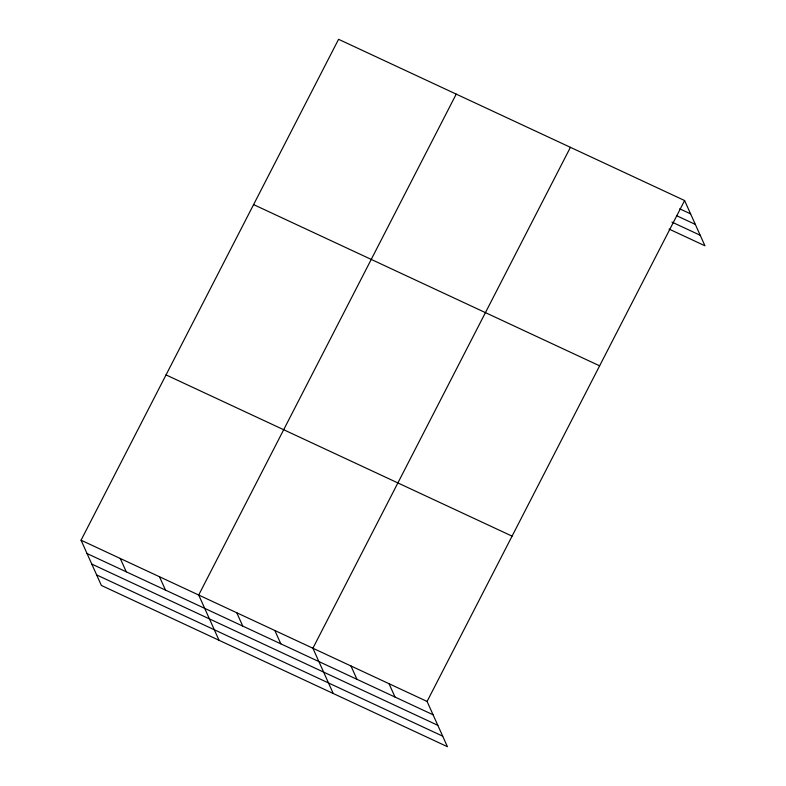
<?xml version="1.0" encoding="UTF-8"?>
<svg xmlns="http://www.w3.org/2000/svg" width="786" height="786" viewBox="0 0 786 786"><rect width="100%" height="100%" fill="white"/><g stroke="black" fill="none" stroke-linecap="round" stroke-linejoin="round"><path stroke-width="1.18" d="M81.056 540.208L427.083 701.446L447.43 746.7L101.394 585.462L81.056 540.208L338.57 39.3L684.606 200.538L704.944 245.792L669.063 229.07M456.224 94.124L198.701 595.022L219.048 640.285M570.42 147.326L312.897 648.234L333.235 693.488M427.083 701.446L684.606 200.538M679.723 208.801L690.599 213.871M676.844 215.796L695.335 224.403M671.932 222.084L700.208 235.26M253.593 204.596L599.63 365.834M166.033 374.902L512.069 536.14M87.049 553.54L433.076 714.779M91.775 564.073L437.812 725.311M96.658 574.93L442.695 736.168M389.021 683.702L395.014 697.035M350.959 665.968L356.952 679.301M274.835 630.5L280.828 643.832M236.773 612.766L242.756 626.098M159.489 576.747L165.482 590.08M120.268 558.473L126.261 571.805"/></g></svg>
